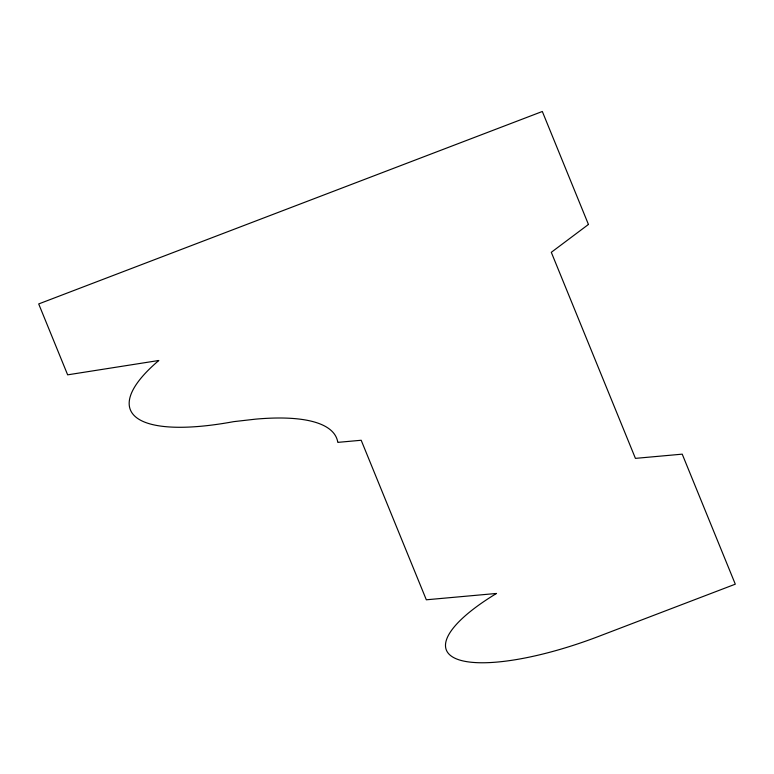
<?xml version="1.0" encoding="UTF-8"?>
<svg xmlns="http://www.w3.org/2000/svg" width="774" height="774" viewBox="0 0 774 774"><rect width="100%" height="100%" fill="white"/><g stroke="black" fill="none" stroke-linecap="round" stroke-linejoin="round"><path stroke-width="1.16" d="M588.443 224.46L551.301 252.314L635.425 458.372L682.223 454.154L735.3 584.176L601.001 635.493A146.18 41.515 -20.8 0 1 456.67 658.984A146.18 41.515 -20.8 0 1 496.511 593.455L426.319 599.792L361.187 440.261L337.793 442.37A232.345 65.984 -20.8 0 0 255.546 419.15L233.613 421.656A201.124 57.121 -20.8 0 1 158.825 360.491L67.648 374.839L38.7 303.94L542.322 111.485L588.443 224.46"/></g></svg>
